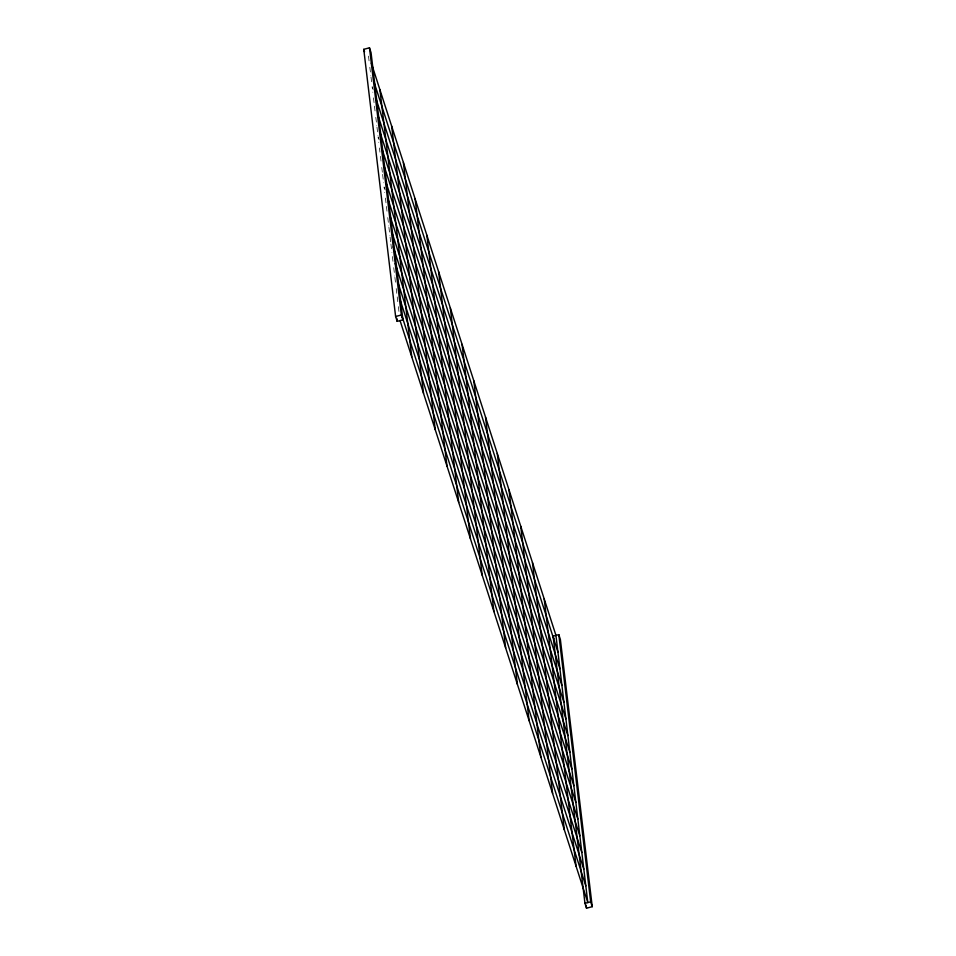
<?xml version="1.0" encoding="UTF-8"?>
<svg xmlns="http://www.w3.org/2000/svg" width="956" height="956" viewBox="0 0 956 956"><rect width="100%" height="100%" fill="white"/><g stroke="black" fill="none" stroke-linecap="round" stroke-linejoin="round"><path stroke-width="0.72" stroke-dasharray="4.78 3.58" d="M373.067 89.541L372.159 86.745L372.828 92.314M379.042 139.66L378.134 136.851L378.803 142.42M385.017 189.766L384.109 186.958L384.778 192.526M368.514 56.129L369.171 61.698M369.841 67.267L370.832 75.608M371 77.006L371.669 82.575M373.485 97.882L375.146 111.804M375.816 117.373L376.807 125.726M376.975 127.112L377.967 135.465M379.46 147.989L379.962 152.171M380.464 156.342L381.121 161.911M381.791 167.479L382.448 173.048M382.615 174.434L383.619 182.787M385.435 198.095L386.105 203.664M386.439 206.448L387.096 212.017M387.766 217.586L388.757 225.939M388.925 227.325L389.917 235.678M390.084 237.076L390.753 242.645M390.92 244.031L391.912 252.384M392.414 256.555L393.071 262.123M393.741 267.692L394.732 276.045M394.9 277.431L395.569 283M396.226 288.569L397.063 295.535M397.218 296.922L398.055 303.877M398.389 306.661L399.046 312.23"/><path stroke-width="1.43" d="M363.758 49.33L369.482 47.8L371.048 52.664L402.906 319.842L397.194 321.359L395.617 316.508L363.758 49.33L364.547 51.755M395.617 316.508L401.341 314.978L369.482 47.8M553.094 636.158L558.806 634.641L560.383 639.492L592.242 906.67L586.518 908.2L584.952 903.336L553.094 636.158L553.871 638.596M584.952 903.336L590.665 901.819L558.806 634.641M371.334 63.132L555.938 635.334L587.809 902.583L400.05 320.583M374.226 82.634L557.934 652.04M376.222 99.34L559.929 668.746M378.218 116.046L561.913 685.44M380.201 132.741L563.909 702.146M381.743 148.049L565.904 718.852M383.738 164.755L567.888 735.546M385.734 181.449L569.884 752.253M387.718 198.155L571.879 768.959M389.713 214.861L573.863 785.665M391.709 231.567L575.859 802.359M393.251 246.863L577.854 819.065M395.234 263.569L579.838 835.771M398.126 283.072L581.834 852.465M400.122 299.766L583.829 869.171M402.118 316.472L585.813 885.877M401.341 314.978L402.906 319.842M590.665 901.819L592.242 906.67M586.159 905.248L586.518 908.2M544.203 598.958L576.074 866.208M532.468 562.582L564.339 829.832M520.733 526.218L552.604 793.456M508.998 489.842L540.869 757.08M497.263 453.467L529.134 720.705M485.529 417.091L517.399 684.329M473.794 380.715L505.664 647.953M462.059 344.339L493.929 611.577M450.324 307.963L482.194 575.213M438.589 271.588L470.46 538.837M426.854 235.212L458.725 502.462M415.119 198.836L446.99 466.086M403.384 162.46L435.255 429.71M391.649 126.096L423.52 393.334M379.914 89.721L411.785 356.958M396.836 318.408L397.194 321.359"/></g></svg>
